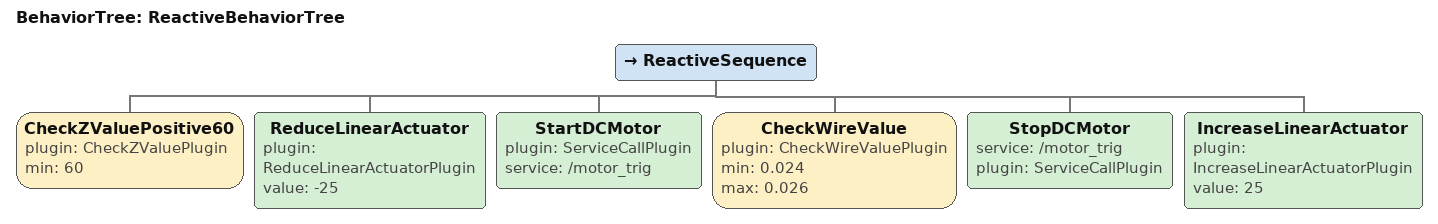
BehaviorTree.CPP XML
<?xml version="1.0" encoding="UTF-8"?>
<root BTCPP_format="3">
  <BehaviorTree ID="ReactiveBehaviorTree">
    <ReactiveSequence>
      <CheckZValuePositive60 plugin="CheckZValuePlugin"
                             min="60"/>
      <ReduceLinearActuator plugin="ReduceLinearActuatorPlugin"
                            value="-25"/>
      <StartDCMotor plugin="ServiceCallPlugin"
                    service="/motor_trig"/>
      <CheckWireValue plugin="CheckWireValuePlugin"
                      min="0.024"
                      max="0.026"/>
      <StopDCMotor service="/motor_trig"
                   plugin="ServiceCallPlugin"/>
      <IncreaseLinearActuator plugin="IncreaseLinearActuatorPlugin"
                              value="25"/>
    </ReactiveSequence>
  </BehaviorTree>

</root>
